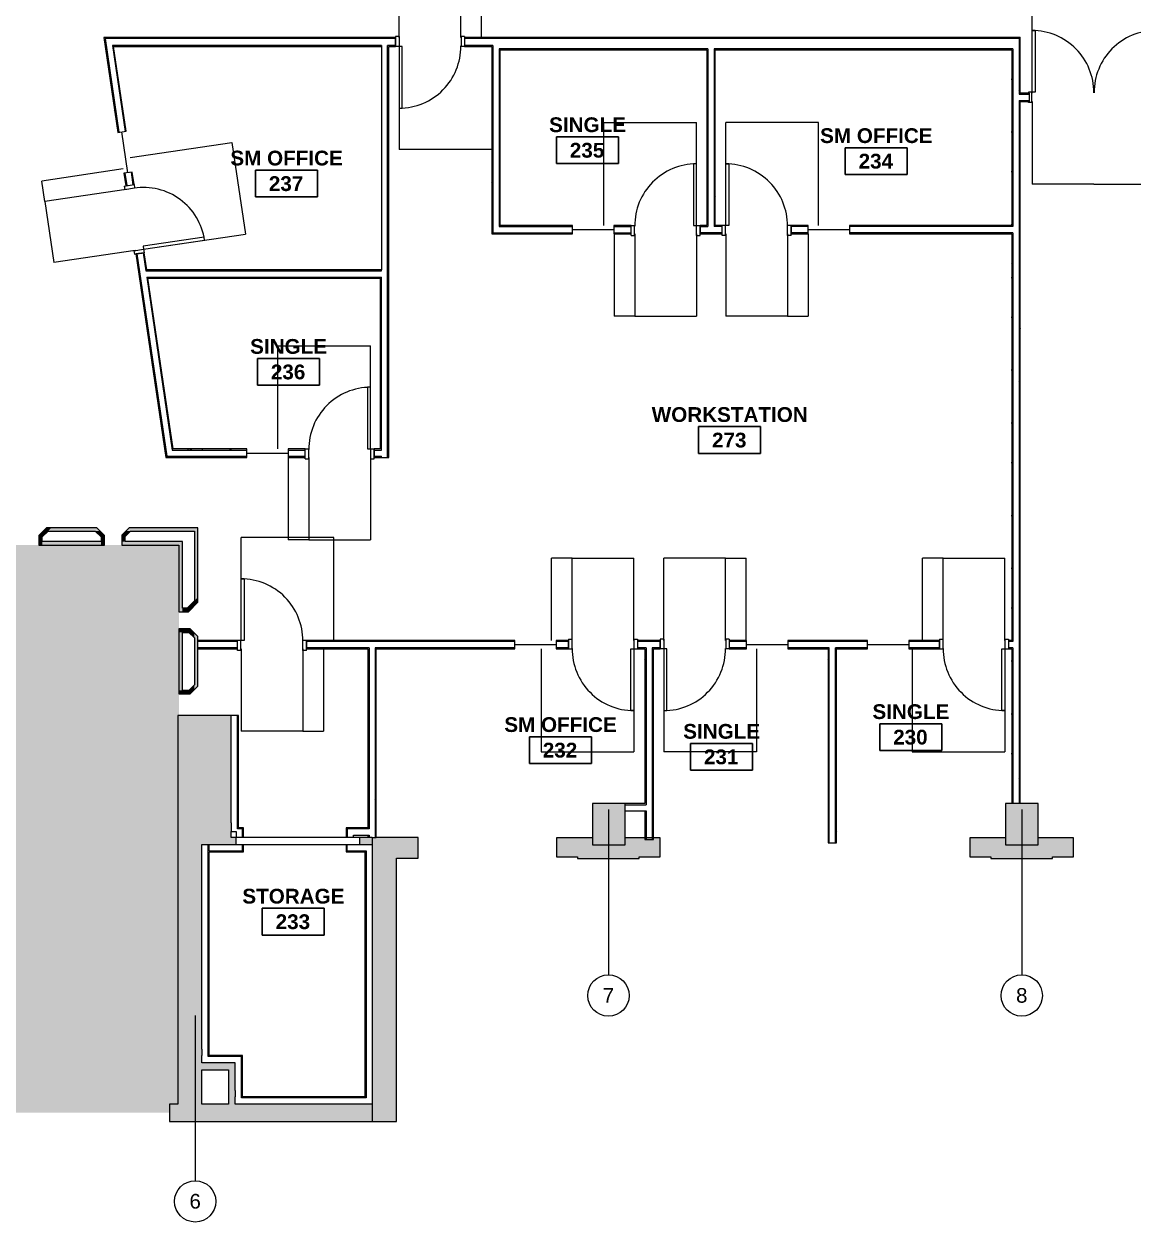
# Model space of a CAD drawing. Header units: inches. Extents: x 25331 to 28023, y 11893 to 13691.
# Drawn here: x 26722 to 27366, y 11893 to 12589 of the extents above; entities that cross this region are included whole.
import ezdxf

# ---------------------------------------------------------------- set-up
doc = ezdxf.new("R2010")
doc.units = ezdxf.units.IN
doc.header["$MEASUREMENT"] = 0
for name, color, linetype, lineweight in [('A-AREA-IDEN', 1, 'Continuous', 9), ('A-DETL-GENF', 247, 'Continuous', 9), ('A-DETL-MEDM', 8, 'Continuous', 13), ('A-DOOR', 8, 'Continuous', 13), ('A-DOOR-FRAM', 8, 'Continuous', 20), ('A-GENM', 8, 'Continuous', 13), ('A-GLAZ', 8, 'Continuous', 13), ('A-WALL', 8, 'Continuous', 13), ('A-WALL-PATT', 8, 'Continuous', 13), ('I-WALL', 8, 'Continuous', 13), ('S-COLS', 8, 'Continuous', 13), ('S-GRID', 8, 'Continuous', 9), ('S-GRID-IDEN', 8, 'Continuous', 9)]:
    doc.layers.add(name, color=color, linetype=linetype, lineweight=lineweight)
doc.styles.add('Swis721 Lt BT', font='swissl.ttf', dxfattribs={"height": 8.514638})
doc.styles.add('Swis721 Lt BT_B', font='', dxfattribs={"height": 8.583975})
doc.styles.get('Swis721 Lt BT_B').set_extended_font_data('Swis721 Lt BT', bold=True)
pattern_1 = [(0, (0, 0), (30.72, 7.68), [1.267, -21.773, 1.267, -21.773, -122.88]), (0, (0, 0), (30.72, 7.68), [-46.08, 1.267, -44.813, 1.267, -21.773, -53.76]), (0, (0, 0), (30.72, 7.68), [-115.2, 1.267, -14.093, 1.267, -37.133]), (120, (11.52, 3.84), (-22.0110751, 22.7643004), [1.267, -21.773, 1.267, -21.773, -122.88]), (120, (11.52, 3.84), (-22.0110751, 22.7643004), [-46.08, 1.267, -44.813, 1.267, -21.773, -53.76]), (120, (11.52, 3.84), (-22.0110751, 22.7643004), [-115.2, 1.267, -14.093, 1.267, -37.133]), (240, (15.36, 19.2), (-8.7089249, -30.4443004), [1.267, -21.773, 1.267, -21.773, -122.88]), (240, (15.36, 19.2), (-8.7089249, -30.4443004), [-46.08, 1.267, -44.813, 1.267, -21.773, -53.76]), (240, (15.36, 19.2), (-8.7089249, -30.4443004), [-115.2, 1.267, -14.093, 1.267, -37.133])]

# ---------------------------------------------------------------- blocks, each defined once
blk = doc.blocks.new('Single Flush - OTJ_SOLIDFLUSH_ALUM-4900275-FIRST FLOOR CONSTRUCTION')
at = {"layer": 'A-DOOR'}
for p, q in [((16.16, -2.44), (17.91, -2.44)), ((16.16, -38.25), (16.16, -2.44)), ((17.91, -2.44), (17.91, -38.25)), ((17.91, -38.25), (16.16, -38.25))]:
    blk.add_line(p, q, dxfattribs=at)
blk.add_arc((17.91, -2.44), 35.81, 179.5, 270, dxfattribs=at)
at = {"layer": 'A-DOOR-FRAM'}
for p, q in [((-20, 3.31), (-20, -2.44)), ((-20, 3.31), (-18, 3.31)), ((-18, 3.31), (-18, -2.44)), ((18, 3.31), (18, -2.44)), ((18, 3.31), (20, 3.31)), ((20, 3.31), (20, -2.44)), ((-20, -2.44), (-18, -2.44)), ((18, -2.44), (20, -2.44))]:
    blk.add_line(p, q, dxfattribs=at)
at = {"layer": 'A-GENM'}
for p, q in [((-17.91, 50.25), (-29.91, 50.25)), ((-29.91, 2.44), (-29.91, 50.25)), ((-17.91, 50.25), (17.91, 50.25)), ((-17.91, 2.44), (-17.91, 50.25)), ((17.91, 2.44), (17.91, 50.25)), ((17.87, 2.44), (17.91, 2.44)), ((-35.91, -2.44), (-35.91, -62.25)), ((17.87, -2.44), (17.91, -2.44)), ((17.91, -2.44), (17.91, -62.25)), ((-35.91, -62.25), (17.91, -62.25))]:
    blk.add_line(p, q, dxfattribs=at)
blk = doc.blocks.new('Double Flush - Int-F-WDMF-72_ x 84_-4907585-FIRST FLOOR CONSTRUCTION')
at = {"layer": 'A-DOOR'}
for p, q in [((-34.16, -2.94), (-35.91, -2.94)), ((-35.91, -2.94), (-35.91, -38.75)), ((-34.16, -38.75), (-34.16, -2.94)), ((34.16, -2.94), (35.91, -2.94)), ((34.16, -38.75), (34.16, -2.94)), ((35.91, -2.94), (35.91, -38.75)), ((-35.91, -38.75), (-34.16, -38.75)), ((35.91, -38.75), (34.16, -38.75))]:
    blk.add_line(p, q, dxfattribs=at)
for centre, start, end in [((-35.91, -2.94), 270, 0.5), ((35.91, -2.94), 179.5, 270)]:
    blk.add_arc(centre, 35.81, start, end, dxfattribs=at)
at = {"layer": 'A-DOOR-FRAM'}
for p, q in [((-38, 2.94), (-38, 2.44)), ((-38, 2.94), (-36, 2.94)), ((-38, 2.44), (-37.5, 2.44)), ((-37.5, 2.44), (-37.5, -2.44)), ((-36, 2.94), (-36, -2.94)), ((36, 2.94), (36, -2.94)), ((36, 2.94), (38, 2.94)), ((37.5, 2.44), (37.5, -2.44)), ((37.5, 2.44), (38, 2.44)), ((38, 2.94), (38, 2.44)), ((-38, -2.94), (-38, -2.44)), ((-38, -2.44), (-37.5, -2.44)), ((-38, -2.94), (-36, -2.94)), ((36, -2.94), (38, -2.94)), ((37.5, -2.44), (38, -2.44)), ((38, -2.94), (38, -2.44))]:
    blk.add_line(p, q, dxfattribs=at)
at = {"layer": 'A-GENM'}
for p, q in [((0.09, 50.44), (-35.91, 50.44)), ((-35.91, 2.44), (-35.91, 50.44)), ((0.09, 50.44), (35.91, 50.44)), ((35.91, 2.44), (35.91, 50.44)), ((35.87, 2.44), (35.91, 2.44)), ((-35.91, -2.44), (-35.91, -62.44)), ((35.87, -2.44), (35.91, -2.44)), ((35.91, -2.44), (35.91, -62.44)), ((-35.91, -62.44), (35.91, -62.44))]:
    blk.add_line(p, q, dxfattribs=at)
blk = doc.blocks.new('Single Flush - OTJ_SOLIDFLUSH_ALUM-4900816-FIRST FLOOR CONSTRUCTION')
at = {"layer": 'A-DOOR'}
for p, q in [((16.16, 38.25), (16.16, 2.44)), ((17.91, 38.25), (16.16, 38.25)), ((17.91, 2.44), (17.91, 38.25)), ((16.16, 2.44), (17.91, 2.44))]:
    blk.add_line(p, q, dxfattribs=at)
blk.add_arc((17.91, 2.44), 35.81, 90, 180.5, dxfattribs=at)
at = {"layer": 'A-DOOR-FRAM'}
for p, q in [((-20, -3.31), (-20, 2.44)), ((-20, 2.44), (-18, 2.44)), ((-18, -3.31), (-18, 2.44)), ((18, -3.31), (18, 2.44)), ((18, 2.44), (20, 2.44)), ((20, -3.31), (20, 2.44)), ((-20, -3.31), (-18, -3.31)), ((18, -3.31), (20, -3.31))]:
    blk.add_line(p, q, dxfattribs=at)
at = {"layer": 'A-GENM'}
for p, q in [((-35.91, 62.25), (17.91, 62.25)), ((-35.91, 2.44), (-35.91, 62.25)), ((17.91, 2.44), (17.91, 62.25)), ((17.87, 2.44), (17.91, 2.44)), ((-29.91, -2.44), (-29.91, -50.25)), ((-17.91, -2.44), (-17.91, -50.25)), ((17.87, -2.44), (17.91, -2.44)), ((17.91, -2.44), (17.91, -50.25)), ((-17.91, -50.25), (-29.91, -50.25)), ((-17.91, -50.25), (17.91, -50.25))]:
    blk.add_line(p, q, dxfattribs=at)
blk = doc.blocks.new('Frameless opening with glazing - 24_ x 96_-4900874-FIRST FLOOR CONSTRUCTION')
at = {"layer": 'A-GLAZ'}
blk.add_line((-13.5, 0.0625), (10.5, 0.0625), dxfattribs=at)
blk = doc.blocks.new('Concrete-Rectangular-Column - 19 X 24-5195709-FIRST FLOOR CONSTRUCTION')
at = {"layer": 'S-COLS'}
blk.add_hatch(color=256, dxfattribs=at).paths.add_polyline_path([(-9.5, -12), (9.5, -12), (9.5, 12), (-9.5, 12)], flags=0)
for p, q in [((9.5, 12), (-9.5, 12)), ((-9.5, 12), (-9.5, -12)), ((9.5, -12), (9.5, 12)), ((-9.5, -12), (9.5, -12))]:
    blk.add_line(p, q, dxfattribs=at)
blk = doc.blocks.new('Opening-Door - 72 x 96-5124941-FIRST FLOOR CONSTRUCTION')
at = {"layer": 'A-DETL-GENF'}
for p, q in [((35.68, 2), (-36.32, 2)), ((-36.32, -2), (35.68, -2))]:
    blk.add_line(p, q, dxfattribs=at)
at = {"layer": 'A-DETL-MEDM'}
for p, q in [((-36.32, 2), (-36.32, -2)), ((35.68, -2), (35.68, 2))]:
    blk.add_line(p, q, dxfattribs=at)
blk = doc.blocks.new('Single Flush - OTJ_SOLIDFLUSH_ALUM-5159735-FIRST FLOOR CONSTRUCTION')
at = {"layer": 'A-DOOR'}
for p, q in [((16.16, 38.44), (16.16, 2.62)), ((17.91, 38.44), (16.16, 38.44)), ((17.91, 2.62), (17.91, 38.44)), ((16.16, 2.62), (17.91, 2.62))]:
    blk.add_line(p, q, dxfattribs=at)
blk.add_arc((17.91, 2.62), 35.81, 90, 180.5, dxfattribs=at)
at = {"layer": 'A-DOOR-FRAM'}
for p, q in [((-20, -3.12), (-20, 2.62)), ((-20, 2.62), (-18, 2.62)), ((-18, -3.12), (-18, 2.62)), ((18, -3.12), (18, 2.62)), ((18, 2.62), (20, 2.62)), ((20, -3.12), (20, 2.62)), ((-20, -3.12), (-18, -3.12)), ((18, -3.12), (20, -3.12))]:
    blk.add_line(p, q, dxfattribs=at)
at = {"layer": 'A-GENM'}
for p, q in [((-35.91, 62.44), (17.91, 62.44)), ((17.91, 2.62), (17.91, 62.44)), ((17.87, 2.62), (17.91, 2.62)), ((-29.91, -2.63), (-29.91, -50.44)), ((-17.91, -2.63), (-17.91, -50.44)), ((17.87, -2.63), (17.91, -2.63)), ((17.91, -2.63), (17.91, -50.44)), ((-17.91, -50.44), (-29.91, -50.44)), ((-17.91, -50.44), (17.91, -50.44))]:
    blk.add_line(p, q, dxfattribs=at)
blk = doc.blocks.new('Grid - Grid Head - Circle-50561-FIRST FLOOR CONSTRUCTION')
at = {"layer": 'S-GRID-IDEN'}
blk.add_circle((0, 0), 0.125, dxfattribs=at)
blk = doc.blocks.new('Room Tag - Room Name and Number-3379422-FIRST FLOOR CONSTRUCTION')
at = {"layer": 'A-AREA-IDEN'}
for p, q in [((-0.1881, -0.1636), (-0.1881, -0.0018)), ((-0.1881, -0.0018), (0.1869, -0.0018)), ((0.1869, -0.0018), (-0.1881, -0.0018)), ((-0.1881, -0.0018), (-0.1881, -0.1636)), ((0.1869, -0.0018), (0.1869, -0.1636)), ((0.1869, -0.1636), (0.1869, -0.0018)), ((0.1869, -0.1636), (-0.1881, -0.1636)), ((-0.1881, -0.1636), (0.1869, -0.1636))]:
    blk.add_line(p, q, dxfattribs=at)

msp = doc.modelspace()

# ---------------------------------------------------------------- hatches: boundary and pattern name
at = {"layer": 'A-DETL-GENF'}
msp.add_hatch(color=256, dxfattribs=at).paths.add_polyline_path([(26806.81, 11956.42), (26806.81, 11961.42), (26811.6, 11961.42), (26811.6, 12187.23), (26812.31, 12187.23), (26812.31, 12286.18), (26591.31, 12286.18), (26591.3, 12023.92), (26587.05, 12023.92), (26587.05, 12022.32), (26581.05, 12022.32), (26581.05, 12023.92), (26573.3, 12023.92), (26573.3, 12166.42), (26480.31, 12166.42), (26480.31, 11961.42), (26581.05, 11961.42), (26581.05, 11982.32), (26587.05, 11982.32), (26587.05, 11961.42), (26597.56, 11961.42), (26597.56, 11956.42), (26747.89, 11956.42)], flags=0)
at = {"layer": 'A-WALL-PATT'}
h = msp.add_hatch(dxfattribs=at)
h.set_pattern_fill('FP2_2', color=256, style=0, pattern_type=2)
h.set_pattern_definition(pattern_1)
h.paths.add_polyline_path([(26978.12, 12580.36), (26994.03, 12580.36), (26994.03, 12580.98), (26978.12, 12580.98)], flags=0)
h.paths.add_polyline_path([(26769.37, 12580.36), (26938.12, 12580.36), (26938.12, 12580.98), (26768.64, 12580.98), (26768.74, 12580.36)], flags=0)
h = msp.add_hatch(dxfattribs=at)
h.set_pattern_fill('FP2_2', color=256, style=0, pattern_type=2)
h.set_pattern_definition(pattern_1)
h.paths.add_polyline_path([(26804.78, 12337.71), (26805.32, 12337.71), (26787.89, 12455.33), (26787.27, 12455.24), (26804.69, 12337.71)], flags=0)
h.paths.add_polyline_path([(26781.41, 12494.81), (26782.03, 12494.9), (26780.95, 12502.16), (26780.34, 12502.07), (26781.4, 12494.9)], flags=0)
h.paths.add_polyline_path([(26776.82, 12525.81), (26777.44, 12525.9), (26769.37, 12580.36), (26768.74, 12580.35), (26773.97, 12545.04)], flags=0)
h = msp.add_hatch(dxfattribs=at)
h.set_pattern_fill('FP2_2', color=256, style=0, pattern_type=2)
h.set_pattern_definition(pattern_1)
h.paths.add_polyline_path([(26808.35, 12341.96), (26808.99, 12341.96), (26794.21, 12441.71), (26793.57, 12441.71), (26807.6, 12347.02)], flags=0)
h.paths.add_polyline_path([(26793.04, 12445.34), (26793.67, 12445.34), (26792.1, 12455.95), (26791.48, 12455.86), (26792.93, 12446.03)], flags=0)
h.paths.add_polyline_path([(26785.62, 12495.43), (26786.23, 12495.52), (26785.16, 12502.78), (26784.54, 12502.69), (26785.16, 12498.52)], flags=0)
h.paths.add_polyline_path([(26781.02, 12526.43), (26781.64, 12526.52), (26774.35, 12575.73), (26773.72, 12575.73), (26778.27, 12545.04)], flags=0)
h = msp.add_hatch(dxfattribs=at)
h.set_pattern_fill('FP2_2', color=256, style=0, pattern_type=2)
h.set_pattern_definition(pattern_1)
h.paths.add_polyline_path([(26934.12, 12445.96), (26934.12, 12575.73), (26933.5, 12575.73), (26933.5, 12445.96)], flags=0)
h = msp.add_hatch(dxfattribs=at)
h.set_pattern_fill('FP2_2', color=256, style=0, pattern_type=2)
h.set_pattern_definition(pattern_1)
h.paths.add_polyline_path([(27296.61, 12580.36), (27300.24, 12580.36), (27300.22, 12580.98), (26994.03, 12580.98), (26994.03, 12580.36), (27295.99, 12580.36)], flags=0)
h = msp.add_hatch(dxfattribs=at)
h.set_pattern_fill('FP2_2', color=256, style=0, pattern_type=2)
h.set_pattern_definition(pattern_1)
h.paths.add_polyline_path([(26994.03, 12466.86), (26994.66, 12466.86), (26994.66, 12576.36), (26994.03, 12576.36), (26994.03, 12471.11)], flags=0)
h = msp.add_hatch(dxfattribs=at)
h.set_pattern_fill('FP2_2', color=256, style=0, pattern_type=2)
h.set_pattern_definition(pattern_1)
h.paths.add_polyline_path([(27123.78, 12573.73), (27295.99, 12573.73), (27295.99, 12574.36), (27123.16, 12574.36), (27123.16, 12573.73)], flags=0)
h.paths.add_polyline_path([(27118.91, 12573.73), (27119.53, 12573.73), (27119.51, 12574.36), (26998.28, 12574.36), (26998.28, 12573.73), (27010.17, 12573.73)], flags=0)
h = msp.add_hatch(dxfattribs=at)
h.set_pattern_fill('FP2_2', color=256, style=0, pattern_type=2)
h.set_pattern_definition(pattern_1)
h.paths.add_polyline_path([(27295.99, 12136.26), (27296.61, 12136.26), (27296.61, 12226.47), (27295.99, 12226.47), (27295.99, 12225.84)], flags=0)
h.paths.add_polyline_path([(27295.99, 12230.09), (27296.61, 12230.09), (27296.61, 12467.48), (27295.99, 12467.48), (27295.99, 12230.72)], flags=0)
h.paths.add_polyline_path([(27296.61, 12471.11), (27296.61, 12574.36), (27295.99, 12574.36), (27295.99, 12471.11)], flags=0)
h = msp.add_hatch(dxfattribs=at)
h.set_pattern_fill('FP2_2', color=256, style=0, pattern_type=2)
h.set_pattern_definition(pattern_1)
h.paths.add_polyline_path([(27300.24, 12136.26), (27300.86, 12136.26), (27300.86, 12544.42), (27300.24, 12544.42), (27300.24, 12226.47)], flags=0)
h.paths.add_polyline_path([(27300.86, 12548.04), (27300.86, 12580.98), (27300.24, 12580.98), (27300.24, 12548.04)], flags=0)
h = msp.add_hatch(dxfattribs=at)
h.set_pattern_fill('FP2_2', color=256, style=0, pattern_type=2)
h.set_pattern_definition(pattern_1)
h.paths.add_polyline_path([(26998.28, 12471.11), (26998.91, 12471.11), (26998.91, 12573.73), (26998.28, 12573.73), (26998.28, 12545.04)], flags=0)
h = msp.add_hatch(dxfattribs=at)
h.set_pattern_fill('FP2_2', color=256, style=0, pattern_type=2)
h.set_pattern_definition(pattern_1)
h.paths.add_polyline_path([(27118.91, 12466.86), (27119.53, 12466.86), (27119.53, 12467.48), (27118.91, 12467.48)], flags=0)
h.paths.add_polyline_path([(27118.91, 12471.11), (27119.53, 12471.11), (27119.53, 12573.73), (27118.91, 12573.73), (27118.91, 12471.73)], flags=0)
h = msp.add_hatch(dxfattribs=at)
h.set_pattern_fill('FP2_2', color=256, style=0, pattern_type=2)
h.set_pattern_definition(pattern_1)
h.paths.add_polyline_path([(27123.78, 12471.11), (27123.78, 12573.73), (27123.16, 12573.73), (27123.16, 12471.11)], flags=0)
h = msp.add_hatch(dxfattribs=at)
h.set_pattern_fill('FP2_2', color=256, style=0, pattern_type=2)
h.set_pattern_definition(pattern_1)
h.paths.add_polyline_path([(27177.78, 12471.11), (27177.78, 12471.73), (27167.78, 12471.73), (27167.78, 12471.11)], flags=0)
h.paths.add_polyline_path([(27295.99, 12471.11), (27295.99, 12471.73), (27201.78, 12471.73), (27201.78, 12471.11), (27295.98, 12471.11)], flags=0)
h.paths.add_polyline_path([(27123.78, 12471.11), (27127.78, 12471.11), (27127.78, 12471.73), (27123.78, 12471.73)], flags=0)
h = msp.add_hatch(dxfattribs=at)
h.set_pattern_fill('FP2_2', color=256, style=0, pattern_type=2)
h.set_pattern_definition(pattern_1)
h.paths.add_polyline_path([(27167.78, 12466.86), (27177.78, 12466.86), (27177.78, 12467.48), (27167.78, 12467.48)], flags=0)
h.paths.add_polyline_path([(27123.78, 12466.86), (27127.78, 12466.86), (27127.78, 12467.48), (27119.53, 12467.48), (27119.53, 12466.86), (27123.16, 12466.86)], flags=0)
h.paths.add_polyline_path([(27272.45, 12466.86), (27295.99, 12466.86), (27295.98, 12467.48), (27201.78, 12467.48), (27201.78, 12466.86)], flags=0)
h = msp.add_hatch(dxfattribs=at)
h.set_pattern_fill('FP2_2', color=256, style=0, pattern_type=2)
h.set_pattern_definition(pattern_1)
h.paths.add_polyline_path([(26808.35, 12445.34), (26929.87, 12445.34), (26929.87, 12445.96), (26793.58, 12445.96), (26793.67, 12445.34), (26804.69, 12445.34)], flags=0)
h.paths.add_polyline_path([(26933.5, 12445.34), (26934.12, 12445.34), (26934.12, 12445.96), (26933.5, 12445.96)], flags=0)
h = msp.add_hatch(dxfattribs=at)
h.set_pattern_fill('FP2_2', color=256, style=0, pattern_type=2)
h.set_pattern_definition(pattern_1)
h.paths.add_polyline_path([(26934.12, 12337.09), (26934.12, 12445.34), (26933.5, 12445.34), (26933.5, 12337.09)], flags=0)
h = msp.add_hatch(dxfattribs=at)
h.set_pattern_fill('FP2_2', color=256, style=0, pattern_type=2)
h.set_pattern_definition(pattern_1)
h.paths.add_polyline_path([(26929.25, 12441.09), (26929.87, 12441.09), (26929.87, 12441.71), (26794.21, 12441.71), (26794.3, 12441.09), (26879.03, 12441.09)], flags=0)
h = msp.add_hatch(dxfattribs=at)
h.set_pattern_fill('FP2_2', color=256, style=0, pattern_type=2)
h.set_pattern_definition(pattern_1)
h.paths.add_polyline_path([(26885.67, 12341.34), (26885.67, 12341.96), (26875.67, 12341.96), (26875.67, 12341.34), (26879.03, 12341.34)], flags=0)
h.paths.add_polyline_path([(26808.45, 12341.34), (26851.67, 12341.34), (26851.67, 12341.96), (26808.35, 12341.96)], flags=0)
h.paths.add_polyline_path([(26929.25, 12341.34), (26929.25, 12341.96), (26925.67, 12341.96), (26925.67, 12341.34)], flags=0)
for points in [[(26732.91, 12290.84), (26738.3, 12296.23), (26735.47, 12296.23), (26732.91, 12293.67)], [(26763.72, 12294.23), (26766.55, 12294.23), (26764.55, 12296.23), (26738.3, 12296.23), (26736.3, 12294.23), (26747.89, 12294.23)], [(26781.41, 12294.23), (26821.31, 12294.23), (26821.31, 12296.23), (26783.41, 12296.23)], [(26821.31, 12253.79), (26823.31, 12255.79), (26823.31, 12296.23), (26821.31, 12296.23), (26821.31, 12255.79)], [(26730.91, 12286.18), (26732.91, 12286.18), (26732.91, 12293.67), (26730.91, 12291.67), (26730.91, 12290.84)], [(26767.11, 12290.84), (26767.11, 12293.67), (26766.55, 12294.23), (26763.72, 12294.23), (26764.55, 12293.4)], [(26767.11, 12286.18), (26769.11, 12286.18), (26769.11, 12291.67), (26767.11, 12293.67), (26767.11, 12288.18)], [(26779.11, 12289.1), (26784.24, 12294.23), (26781.41, 12294.23), (26779.11, 12291.93), (26779.11, 12291.1)], [(26779.11, 12288.18), (26781.11, 12288.18), (26781.11, 12291.1), (26779.11, 12289.1)], [(26747.89, 12286.18), (26767.11, 12286.18), (26767.11, 12288.18), (26732.91, 12288.18), (26732.91, 12286.18)], [(26808.35, 12286.18), (26814.31, 12286.18), (26814.31, 12288.18), (26779.11, 12288.18), (26779.11, 12286.18), (26805.32, 12286.18)], [(26812.31, 12247.47), (26814.31, 12247.47), (26814.31, 12286.18), (26812.31, 12286.18), (26812.31, 12248.01)], [(26816.99, 12249.47), (26819.82, 12249.47), (26823.31, 12252.96), (26823.31, 12255.79), (26821.31, 12253.79)], [(26817.82, 12247.47), (26819.82, 12249.47), (26814.31, 12249.47), (26814.31, 12247.47), (26816.06, 12247.47)], [(26816.06, 12235.44), (26818.06, 12235.44), (26816.06, 12237.44), (26812.31, 12237.44), (26812.31, 12235.44), (26814.31, 12235.44)], [(26812.31, 12201.77), (26814.31, 12201.77), (26814.31, 12235.44), (26812.31, 12235.44), (26812.31, 12226.47)], [(26821.31, 12232.19), (26821.31, 12235.02), (26818.89, 12237.44), (26816.06, 12237.44), (26818.06, 12235.44)], [(26821.31, 12202.19), (26823.31, 12204.19), (26823.31, 12233.02), (26821.31, 12235.02), (26821.31, 12204.19)], [(26812.31, 12199.77), (26816.06, 12199.77), (26818.06, 12201.77), (26812.31, 12201.77)], [(26818.06, 12199.77), (26818.89, 12199.77), (26821.31, 12202.19), (26821.31, 12205.02), (26816.06, 12199.77)], [(26829.35, 12116.23), (26842.6, 12116.23), (26842.6, 12187.23), (26811.6, 12187.23), (26811.6, 12116.23), (26829.23, 12116.23)], [(26825.6, 11961.42), (26825.6, 12116.23), (26811.6, 12116.23), (26811.6, 11961.42), (26813.46, 11961.42)], [(26924.6, 11951.42), (26938.6, 11951.42), (26938.6, 12116.23), (26924.6, 12116.23), (26924.6, 12049.99)], [(26938.6, 12104.23), (26951.31, 12104.23), (26951.31, 12116.23), (26938.6, 12116.23)], [(27043.81, 12105.17), (27043.81, 12116.17), (27031.65, 12116.17), (27031.65, 12105.17)], [(27043.81, 12104.17), (27079.65, 12104.17), (27079.65, 12116.17), (27071.47, 12116.17), (27071.47, 12111.98), (27052.47, 12111.98), (27052.47, 12116.17), (27043.81, 12116.17), (27043.81, 12105.17)], [(27091.81, 12105.17), (27091.81, 12116.17), (27087.18, 12116.17), (27087.18, 12115.1), (27086.99, 12116.17), (27079.65, 12116.17), (27079.65, 12105.17), (27087.18, 12105.17)], [(27272.45, 12105.17), (27283.81, 12105.17), (27283.81, 12116.17), (27271.65, 12116.17), (27271.65, 12105.17)], [(27311.23, 12104.17), (27319.65, 12104.17), (27319.65, 12116.17), (27311.23, 12116.17), (27311.23, 12111.98), (27292.23, 12111.98), (27292.23, 12116.17), (27283.81, 12116.17), (27283.81, 12104.17), (27300.24, 12104.17)], [(27319.65, 12105.17), (27331.81, 12105.17), (27331.81, 12116.17), (27319.65, 12116.17)], [(26825.6, 11981.42), (26845.03, 11981.42), (26845.03, 11985.42), (26825.6, 11985.42)], [(26845.03, 11961.42), (26845.03, 11981.42), (26841.03, 11981.42), (26841.03, 11961.42)], [(26879.03, 11951.42), (26924.6, 11951.42), (26924.6, 11961.42), (26806.81, 11961.42), (26806.81, 11951.42), (26846.25, 11951.42)]]:
    msp.add_hatch(color=256, dxfattribs=at).paths.add_polyline_path(points, flags=0)
h = msp.add_hatch(dxfattribs=at)
h.set_pattern_fill('FP2_2', color=256, style=0, pattern_type=2)
h.set_pattern_definition(pattern_1)
h.paths.add_polyline_path([(26922.06, 12230.09), (26922.06, 12230.72), (26886.32, 12230.72), (26886.32, 12230.09)], flags=0)
h.paths.add_polyline_path([(26846.23, 12230.09), (26846.32, 12230.09), (26846.32, 12230.72), (26823.31, 12230.72), (26823.31, 12230.09), (26842.6, 12230.09)], flags=0)
h = msp.add_hatch(dxfattribs=at)
h.set_pattern_fill('FP2_2', color=256, style=0, pattern_type=2)
h.set_pattern_definition(pattern_1)
h.paths.add_polyline_path([(26846.32, 12225.84), (26846.32, 12226.47), (26823.31, 12226.47), (26823.31, 12225.84), (26846.23, 12225.84)], flags=0)
h.paths.add_polyline_path([(26922.06, 12225.84), (26922.06, 12226.47), (26886.32, 12226.47), (26886.32, 12225.84)], flags=0)
h = msp.add_hatch(dxfattribs=at)
h.set_pattern_fill('FP2_2', color=256, style=0, pattern_type=2)
h.set_pattern_definition(pattern_1)
h.paths.add_polyline_path([(27295.99, 12230.09), (27295.99, 12230.72), (27293.99, 12230.72), (27293.99, 12230.09)], flags=0)
h.paths.add_polyline_path([(26922.68, 12230.09), (27007.28, 12230.09), (27007.28, 12230.72), (26922.06, 12230.72), (26922.06, 12230.09)], flags=0)
h.paths.add_polyline_path([(27082.93, 12230.09), (27091.81, 12230.09), (27091.81, 12230.72), (27078.54, 12230.72), (27078.54, 12230.09), (27079.65, 12230.09)], flags=0)
h.paths.add_polyline_path([(27193.55, 12230.09), (27212.18, 12230.09), (27212.18, 12230.72), (27165.81, 12230.72), (27165.81, 12230.09), (27189.93, 12230.09)], flags=0)
h.paths.add_polyline_path([(27253.99, 12230.09), (27253.99, 12230.72), (27236.18, 12230.72), (27236.18, 12230.09)], flags=0)
h.paths.add_polyline_path([(27131.81, 12230.09), (27141.81, 12230.09), (27141.81, 12230.72), (27131.81, 12230.72)], flags=0)
h.paths.add_polyline_path([(27031.65, 12230.09), (27038.54, 12230.09), (27038.54, 12230.72), (27031.28, 12230.72), (27031.28, 12230.09)], flags=0)
h = msp.add_hatch(dxfattribs=at)
h.set_pattern_fill('FP2_2', color=256, style=0, pattern_type=2)
h.set_pattern_definition(pattern_1)
h.paths.add_polyline_path([(26922.06, 12116.23), (26922.68, 12116.23), (26922.68, 12117.73), (26922.06, 12117.73)], flags=0)
h.paths.add_polyline_path([(26922.06, 12121.36), (26922.68, 12121.36), (26922.68, 12226.47), (26922.06, 12226.47), (26922.06, 12121.98)], flags=0)
h = msp.add_hatch(dxfattribs=at)
h.set_pattern_fill('FP2_2', color=256, style=0, pattern_type=2)
h.set_pattern_definition(pattern_1)
h.paths.add_polyline_path([(27295.88, 12225.84), (27295.99, 12225.84), (27295.99, 12226.47), (27293.99, 12226.47), (27293.99, 12225.84)], flags=0)
h.paths.add_polyline_path([(26926.31, 12225.84), (27007.28, 12225.84), (27007.28, 12226.47), (26926.31, 12226.47)], flags=0)
h.paths.add_polyline_path([(27031.28, 12225.84), (27038.54, 12225.84), (27038.54, 12226.47), (27031.28, 12226.47)], flags=0)
h.paths.add_polyline_path([(27194.18, 12225.84), (27212.18, 12225.84), (27212.18, 12226.47), (27193.55, 12226.47), (27193.55, 12225.84)], flags=0)
h.paths.add_polyline_path([(27083.56, 12225.84), (27083.56, 12226.47), (27078.54, 12226.47), (27078.54, 12225.84), (27082.93, 12225.84)], flags=0)
h.paths.add_polyline_path([(27253.99, 12225.84), (27253.99, 12226.47), (27236.18, 12226.47), (27236.18, 12225.84)], flags=0)
h.paths.add_polyline_path([(27189.3, 12225.84), (27189.93, 12225.84), (27189.93, 12226.47), (27165.81, 12226.47), (27165.81, 12225.84), (27186.09, 12225.84)], flags=0)
h.paths.add_polyline_path([(27131.81, 12225.84), (27141.81, 12225.84), (27141.81, 12226.47), (27131.81, 12226.47)], flags=0)
h.paths.add_polyline_path([(27091.81, 12225.84), (27091.81, 12226.47), (27087.18, 12226.47), (27087.18, 12225.84), (27087.81, 12225.84)], flags=0)
h = msp.add_hatch(dxfattribs=at)
h.set_pattern_fill('FP2_2', color=256, style=0, pattern_type=2)
h.set_pattern_definition(pattern_1)
h.paths.add_polyline_path([(26926.93, 12116.23), (26926.93, 12225.84), (26926.31, 12225.84), (26926.31, 12116.23)], flags=0)
h = msp.add_hatch(dxfattribs=at)
h.set_pattern_fill('FP2_2', color=256, style=0, pattern_type=2)
h.set_pattern_definition(pattern_1)
h.paths.add_polyline_path([(27083.56, 12116.17), (27083.56, 12131.73), (27082.93, 12131.73), (27082.97, 12116.17)], flags=0)
h.paths.add_polyline_path([(27082.93, 12135.36), (27083.56, 12135.36), (27083.56, 12225.84), (27082.93, 12225.84), (27082.93, 12135.98)], flags=0)
h = msp.add_hatch(dxfattribs=at)
h.set_pattern_fill('FP2_2', color=256, style=0, pattern_type=2)
h.set_pattern_definition(pattern_1)
h.paths.add_polyline_path([(27087.18, 12116.17), (27087.81, 12116.17), (27087.81, 12225.84), (27087.18, 12225.84), (27087.18, 12135.36)], flags=0)
h = msp.add_hatch(dxfattribs=at)
h.set_pattern_fill('FP2_2', color=256, style=0, pattern_type=2)
h.set_pattern_definition(pattern_1)
h.paths.add_polyline_path([(27189.93, 12113.28), (27189.93, 12225.84), (27189.3, 12225.84), (27189.3, 12113.28)], flags=0)
h = msp.add_hatch(dxfattribs=at)
h.set_pattern_fill('FP2_2', color=256, style=0, pattern_type=2)
h.set_pattern_definition(pattern_1)
h.paths.add_polyline_path([(27193.55, 12113.28), (27194.18, 12113.28), (27194.18, 12225.84), (27193.55, 12225.84)], flags=0)
h = msp.add_hatch(color=256, dxfattribs=at)
h.paths.add_polyline_path([(26924.6, 12112.23), (26924.6, 12116.23), (26917.31, 12116.23), (26917.31, 12112.23), (26922.68, 12112.23)], flags=0)
h.paths.add_polyline_path([(26845.31, 12112.23), (26845.31, 12116.23), (26825.6, 12116.23), (26825.6, 12112.23), (26842.6, 12112.23)], flags=0)
h = msp.add_hatch(dxfattribs=at)
h.set_pattern_fill('FP2_2', color=256, style=0, pattern_type=2)
h.set_pattern_definition(pattern_1)
h.paths.add_polyline_path([(26849.75, 12107.98), (26849.75, 12112.23), (26849.12, 12112.23), (26849.12, 12107.98)], flags=0)
h.paths.add_polyline_path([(26849.12, 12116.23), (26849.75, 12116.23), (26849.75, 12121.36), (26849.12, 12121.36), (26849.12, 12119.73)], flags=0)
h = msp.add_hatch(dxfattribs=at)
h.set_pattern_fill('FP2_2', color=256, style=0, pattern_type=2)
h.set_pattern_definition(pattern_1)
h.paths.add_polyline_path([(26829.23, 11989.67), (26829.85, 11989.67), (26829.85, 12112.23), (26829.23, 12112.23), (26829.23, 11993.28)], flags=0)
h = msp.add_hatch(dxfattribs=at)
h.set_pattern_fill('FP2_2', color=256, style=0, pattern_type=2)
h.set_pattern_definition(pattern_1)
h.paths.add_polyline_path([(26920.98, 11965.67), (26920.98, 12108.61), (26920.35, 12108.61), (26920.35, 11965.67)], flags=0)
h = msp.add_hatch(dxfattribs=at)
h.set_pattern_fill('FP2_2', color=256, style=0, pattern_type=2)
h.set_pattern_definition(pattern_1)
h.paths.add_polyline_path([(26848.66, 11965.67), (26849.28, 11965.67), (26849.28, 11989.67), (26848.66, 11989.67), (26848.66, 11981.42)], flags=0)
h = msp.add_hatch(dxfattribs=at)
h.set_pattern_fill('FP2_2', color=256, style=0, pattern_type=2)
h.set_pattern_definition(pattern_1)
h.paths.add_polyline_path([(26848.8, 11965.04), (26920.98, 11965.04), (26920.98, 11965.67), (26848.66, 11965.67), (26848.66, 11965.04)], flags=0)

# ---------------------------------------------------------------- linework, layer by layer
at = {"layer": 'A-WALL'}
for p, q in [((26938.12, 12580.36), (26769.37, 12580.36)), ((26769.37, 12580.36), (26777.44, 12525.9)), ((26929.87, 12576.36), (26773.63, 12576.36)), ((26773.63, 12576.36), (26781.02, 12526.43)), ((26929.87, 12576.36), (26929.87, 12575.73)), ((26938.12, 12576.36), (26933.5, 12576.36)), ((26933.5, 12337.09), (26933.5, 12576.36)), ((27300.24, 12580.36), (26978.12, 12580.36)), ((26994.66, 12576.36), (26978.12, 12576.36)), ((26994.66, 12576.36), (26994.66, 12467.48)), ((26998.28, 12574.36), (26998.28, 12471.11)), ((27119.53, 12574.36), (26998.28, 12574.36)), ((27119.53, 12574.36), (27119.53, 12471.11)), ((27123.16, 12574.36), (27123.16, 12471.11)), ((27296.61, 12574.36), (27123.16, 12574.36)), ((27296.61, 12574.36), (27296.61, 12471.11)), ((27300.24, 12580.36), (27300.24, 12548.04)), ((27300.24, 12548.04), (27306.16, 12548.04)), ((27300.24, 12544.42), (27300.24, 12136.26)), ((27300.24, 12544.42), (27306.16, 12544.42)), ((26780.95, 12502.16), (26782.03, 12494.9)), ((26784.54, 12502.69), (26785.62, 12495.43)), ((26998.28, 12471.11), (27040.91, 12471.11)), ((27064.91, 12471.11), (27074.91, 12471.11)), ((27114.91, 12471.11), (27119.53, 12471.11)), ((27127.78, 12471.11), (27123.16, 12471.11)), ((27177.78, 12471.11), (27167.78, 12471.11)), ((27296.61, 12471.11), (27201.78, 12471.11)), ((26994.66, 12467.48), (27040.91, 12467.48)), ((27064.91, 12467.48), (27074.91, 12467.48)), ((27127.78, 12467.48), (27114.91, 12467.48)), ((27177.78, 12467.48), (27167.78, 12467.48)), ((27296.61, 12467.48), (27201.78, 12467.48)), ((27296.61, 12467.48), (27296.61, 12230.09)), ((26791.48, 12455.86), (26793.04, 12445.34)), ((26787.89, 12455.33), (26805.32, 12337.71)), ((26793.04, 12445.34), (26929.87, 12445.34)), ((26929.87, 12445.34), (26929.87, 12445.96)), ((26793.57, 12441.71), (26808.45, 12341.34)), ((26793.57, 12441.71), (26929.87, 12441.71)), ((26929.87, 12341.34), (26929.87, 12441.71)), ((26805.32, 12337.71), (26851.67, 12337.71)), ((26808.45, 12341.34), (26851.67, 12341.34)), ((26875.67, 12341.34), (26885.67, 12341.34)), ((26875.67, 12337.71), (26885.67, 12337.71)), ((26925.67, 12341.34), (26929.87, 12341.34)), ((26925.67, 12337.71), (26929.87, 12337.71)), ((26929.87, 12337.09), (26929.87, 12337.71)), ((26846.32, 12230.09), (26823.31, 12230.09)), ((26846.32, 12226.47), (26823.31, 12226.47)), ((27007.28, 12230.09), (26886.32, 12230.09)), ((26922.68, 12226.47), (26886.32, 12226.47)), ((26922.68, 12226.47), (26922.68, 12121.36)), ((26926.31, 12226.47), (26926.31, 12116.23)), ((27007.28, 12226.47), (26926.31, 12226.47)), ((27038.54, 12230.09), (27031.28, 12230.09)), ((27038.54, 12226.47), (27031.28, 12226.47)), ((27091.81, 12230.09), (27078.54, 12230.09)), ((27083.56, 12226.47), (27078.54, 12226.47)), ((27083.56, 12226.47), (27083.56, 12135.36)), ((27087.18, 12226.47), (27087.18, 12115.1)), ((27091.81, 12226.47), (27087.18, 12226.47)), ((27141.81, 12230.09), (27131.81, 12230.09)), ((27141.81, 12226.47), (27131.81, 12226.47)), ((27212.18, 12230.09), (27165.81, 12230.09)), ((27189.93, 12226.47), (27165.81, 12226.47)), ((27189.93, 12113.28), (27189.93, 12226.47)), ((27193.55, 12113.28), (27193.55, 12226.47)), ((27212.18, 12226.47), (27193.55, 12226.47)), ((27253.99, 12230.09), (27236.18, 12230.09)), ((27253.99, 12226.47), (27236.18, 12226.47)), ((27296.61, 12230.09), (27293.99, 12230.09)), ((27296.61, 12226.47), (27293.99, 12226.47)), ((27296.61, 12226.47), (27296.61, 12136.26)), ((26811.6, 12187.23), (26811.6, 11961.42)), ((26842.6, 12187.23), (26811.6, 12187.23)), ((26842.6, 12124.87), (26842.6, 12187.23)), ((26846.23, 12121.36), (26846.23, 12187.23)), ((27071.47, 12135.36), (27083.56, 12135.36)), ((27082.93, 12131.73), (27083.56, 12131.73)), ((27083.56, 12131.73), (27083.56, 12115.1)), ((26842.6, 12124.87), (26842.6, 12119.73)), ((26842.6, 12116.23), (26842.6, 12119.73)), ((26845.31, 12116.23), (26842.6, 12116.23)), ((26849.12, 12121.36), (26846.23, 12121.36)), ((26849.12, 12116.23), (26849.12, 12121.36)), ((26909.98, 12121.36), (26909.98, 12116.23)), ((26922.68, 12121.36), (26909.98, 12121.36)), ((26924.6, 12116.23), (26917.31, 12116.23)), ((26922.06, 12117.73), (26922.68, 12117.73)), ((26922.68, 12117.73), (26922.68, 12116.23)), ((26924.6, 12116.23), (26926.93, 12116.23)), ((26924.6, 12116.23), (26924.6, 11951.42)), ((26951.31, 12116.23), (26926.93, 12116.23)), ((26951.31, 12104.23), (26951.31, 12116.23)), ((27052.47, 12116.17), (27031.65, 12116.17)), ((27031.65, 12116.17), (27031.65, 12105.17)), ((27091.81, 12116.17), (27071.47, 12116.17)), ((27091.81, 12105.17), (27091.81, 12116.17)), ((27292.23, 12116.17), (27271.65, 12116.17)), ((27271.65, 12116.17), (27271.65, 12105.17)), ((27331.81, 12116.17), (27311.23, 12116.17)), ((27331.81, 12105.17), (27331.81, 12116.17)), ((26825.6, 11993.28), (26825.6, 12112.23)), ((26825.6, 12112.23), (26845.31, 12112.23)), ((26829.23, 11989.05), (26829.23, 12112.23)), ((26829.85, 12108.61), (26829.85, 12112.23)), ((26829.85, 12108.61), (26849.12, 12108.61)), ((26849.12, 12108.61), (26849.12, 12112.23)), ((26909.98, 12108.61), (26909.98, 12112.23)), ((26909.98, 12108.61), (26920.98, 12108.61)), ((26917.31, 12112.23), (26924.6, 12112.23)), ((26920.98, 12108.61), (26920.98, 11965.04)), ((26938.6, 11951.42), (26938.6, 12104.23)), ((26938.6, 12104.23), (26951.31, 12104.23)), ((27031.65, 12105.17), (27043.81, 12105.17)), ((27043.81, 12105.17), (27043.81, 12104.17)), ((27043.81, 12104.17), (27079.65, 12104.17)), ((27079.65, 12104.17), (27079.65, 12105.17)), ((27079.65, 12105.17), (27091.81, 12105.17)), ((27271.65, 12105.17), (27283.81, 12105.17)), ((27283.81, 12105.17), (27283.81, 12104.17)), ((27283.81, 12104.17), (27319.65, 12104.17)), ((27319.65, 12104.17), (27319.65, 12105.17)), ((27319.65, 12105.17), (27331.81, 12105.17)), ((26825.6, 11993.28), (26825.6, 11989.67)), ((26825.6, 11985.42), (26825.6, 11989.67)), ((26845.03, 11985.42), (26825.6, 11985.42)), ((26848.66, 11989.05), (26829.23, 11989.05)), ((26845.03, 11969.27), (26845.03, 11985.42)), ((26848.66, 11965.04), (26848.66, 11989.05)), ((26825.6, 11961.42), (26825.6, 11981.42)), ((26825.6, 11981.42), (26841.03, 11981.42)), ((26841.03, 11981.42), (26841.03, 11961.42)), ((26845.03, 11969.27), (26845.03, 11965.67)), ((26845.03, 11961.42), (26845.03, 11965.67)), ((26920.98, 11965.04), (26848.66, 11965.04)), ((26811.6, 11961.42), (26806.81, 11961.42)), ((26806.81, 11961.42), (26806.81, 11951.42)), ((26841.03, 11961.42), (26825.6, 11961.42)), ((26924.6, 11961.42), (26845.03, 11961.42)), ((26806.81, 11951.42), (26938.6, 11951.42))]:
    msp.add_line(p, q, dxfattribs=at)
at = {"layer": 'I-WALL'}
for p, q in [((26938.12, 12580.98), (26768.64, 12580.98)), ((26768.64, 12580.98), (26776.82, 12525.81)), ((26774.35, 12575.73), (26929.87, 12575.73)), ((26781.64, 12526.52), (26774.35, 12575.73)), ((26929.87, 12575.73), (26929.87, 12445.96)), ((26934.12, 12575.73), (26938.12, 12575.73)), ((26934.12, 12337.09), (26934.12, 12575.73)), ((26938.12, 12575.73), (26938.12, 12580.98)), ((26978.12, 12580.98), (26978.12, 12575.73)), ((27300.86, 12580.98), (26978.12, 12580.98)), ((26978.12, 12575.73), (26994.03, 12575.73)), ((26994.03, 12575.73), (26994.03, 12466.86)), ((27300.86, 12548.67), (27300.86, 12580.98)), ((26998.91, 12471.73), (26998.91, 12573.73)), ((26998.91, 12573.73), (27118.91, 12573.73)), ((27118.91, 12573.73), (27118.91, 12471.73)), ((27123.78, 12471.73), (27123.78, 12573.73)), ((27123.78, 12573.73), (27295.99, 12573.73)), ((27295.99, 12573.73), (27295.99, 12471.73)), ((27306.16, 12548.67), (27300.86, 12548.67)), ((27306.16, 12543.79), (27306.16, 12548.67)), ((27300.86, 12136.26), (27300.86, 12543.79)), ((27300.86, 12543.79), (27306.16, 12543.79)), ((26776.82, 12525.81), (26781.64, 12526.52)), ((26785.16, 12502.78), (26780.34, 12502.07)), ((26780.34, 12502.07), (26781.41, 12494.81)), ((26786.23, 12495.52), (26785.16, 12502.78)), ((26781.41, 12494.81), (26786.23, 12495.52)), ((27040.91, 12471.73), (26998.91, 12471.73)), ((27040.91, 12466.86), (27040.91, 12471.73)), ((27074.91, 12471.73), (27064.91, 12471.73)), ((27064.91, 12471.73), (27064.91, 12466.86)), ((27074.91, 12466.86), (27074.91, 12471.73)), ((27118.91, 12471.73), (27114.91, 12471.73)), ((27114.91, 12471.73), (27114.91, 12466.86)), ((27127.78, 12471.73), (27123.78, 12471.73)), ((27127.78, 12466.86), (27127.78, 12471.73)), ((27177.78, 12471.73), (27167.78, 12471.73)), ((27167.78, 12471.73), (27167.78, 12466.86)), ((27177.78, 12466.86), (27177.78, 12471.73)), ((27295.99, 12471.73), (27201.78, 12471.73)), ((27201.78, 12471.73), (27201.78, 12466.86)), ((26994.03, 12466.86), (27040.91, 12466.86)), ((27064.91, 12466.86), (27074.91, 12466.86)), ((27114.91, 12466.86), (27127.78, 12466.86)), ((27167.78, 12466.86), (27177.78, 12466.86)), ((27201.78, 12466.86), (27295.99, 12466.86)), ((27295.99, 12466.86), (27295.99, 12230.72)), ((26792.1, 12455.95), (26787.27, 12455.24)), ((26793.58, 12445.96), (26792.1, 12455.95)), ((26787.27, 12455.24), (26804.78, 12337.09)), ((26929.87, 12445.96), (26793.58, 12445.96)), ((26808.99, 12341.96), (26794.3, 12441.09)), ((26794.3, 12441.09), (26929.25, 12441.09)), ((26929.25, 12441.09), (26929.25, 12341.96)), ((26851.67, 12341.96), (26808.99, 12341.96)), ((26851.67, 12337.09), (26851.67, 12341.96)), ((26885.67, 12341.96), (26875.67, 12341.96)), ((26875.67, 12341.96), (26875.67, 12337.09)), ((26885.67, 12337.09), (26885.67, 12341.96)), ((26929.25, 12341.96), (26925.67, 12341.96)), ((26925.67, 12341.96), (26925.67, 12337.09)), ((26804.78, 12337.09), (26851.67, 12337.09)), ((26875.67, 12337.09), (26885.67, 12337.09)), ((26925.67, 12337.09), (26934.12, 12337.09)), ((26735.47, 12296.23), (26730.91, 12291.67)), ((26764.55, 12296.23), (26735.47, 12296.23)), ((26769.11, 12291.67), (26764.55, 12296.23)), ((26783.41, 12296.23), (26779.11, 12291.93)), ((26823.31, 12296.23), (26783.41, 12296.23)), ((26823.31, 12252.96), (26823.31, 12296.23)), ((26730.91, 12291.67), (26730.91, 12286.18)), ((26732.91, 12290.84), (26736.3, 12294.23)), ((26732.91, 12288.18), (26732.91, 12290.84)), ((26736.3, 12294.23), (26763.72, 12294.23)), ((26763.72, 12294.23), (26767.11, 12290.84)), ((26767.11, 12290.84), (26767.11, 12288.18)), ((26769.11, 12286.18), (26769.11, 12291.67)), ((26779.11, 12291.93), (26779.11, 12286.18)), ((26781.11, 12291.1), (26784.24, 12294.23)), ((26781.11, 12288.18), (26781.11, 12291.1)), ((26784.24, 12294.23), (26821.31, 12294.23)), ((26821.31, 12294.23), (26821.31, 12253.79)), ((26730.91, 12286.18), (26769.11, 12286.18)), ((26767.11, 12288.18), (26732.91, 12288.18)), ((26779.11, 12286.18), (26812.31, 12286.18)), ((26814.31, 12288.18), (26781.11, 12288.18)), ((26812.31, 12286.18), (26812.31, 12247.47)), ((26814.31, 12249.47), (26814.31, 12288.18)), ((26812.31, 12247.47), (26817.82, 12247.47)), ((26816.99, 12249.47), (26814.31, 12249.47)), ((26821.31, 12253.79), (26816.99, 12249.47)), ((26817.82, 12247.47), (26823.31, 12252.96)), ((26818.89, 12237.44), (26812.31, 12237.44)), ((26812.31, 12237.44), (26812.31, 12199.77)), ((26814.31, 12235.44), (26818.06, 12235.44)), ((26814.31, 12201.77), (26814.31, 12235.44)), ((26818.06, 12235.44), (26821.31, 12232.19)), ((26823.31, 12233.02), (26818.89, 12237.44)), ((26821.31, 12232.19), (26821.31, 12205.02)), ((26823.31, 12204.19), (26823.31, 12233.02)), ((26846.32, 12230.72), (26823.31, 12230.72)), ((26846.32, 12225.84), (26846.32, 12230.72)), ((27007.28, 12230.72), (26886.32, 12230.72)), ((26886.32, 12230.72), (26886.32, 12225.84)), ((27007.28, 12225.84), (27007.28, 12230.72)), ((27038.54, 12230.72), (27031.28, 12230.72)), ((27031.28, 12230.72), (27031.28, 12225.84)), ((27038.54, 12225.84), (27038.54, 12230.72)), ((27091.81, 12230.72), (27078.54, 12230.72)), ((27078.54, 12230.72), (27078.54, 12225.84)), ((27091.81, 12225.84), (27091.81, 12230.72)), ((27141.81, 12230.72), (27131.81, 12230.72)), ((27131.81, 12230.72), (27131.81, 12225.84)), ((27141.81, 12225.84), (27141.81, 12230.72)), ((27212.18, 12230.72), (27165.81, 12230.72)), ((27165.81, 12230.72), (27165.81, 12225.84)), ((27212.18, 12225.84), (27212.18, 12230.72)), ((27253.99, 12230.72), (27236.18, 12230.72)), ((27236.18, 12230.72), (27236.18, 12225.84)), ((27253.99, 12225.84), (27253.99, 12230.72)), ((27295.99, 12230.72), (27293.99, 12230.72)), ((27293.99, 12230.72), (27293.99, 12225.84)), ((26823.31, 12225.84), (26846.32, 12225.84)), ((26886.32, 12225.84), (26922.06, 12225.84)), ((26922.06, 12225.84), (26922.06, 12121.98)), ((26926.93, 12116.23), (26926.93, 12225.84)), ((26926.93, 12225.84), (27007.28, 12225.84)), ((27031.28, 12225.84), (27038.54, 12225.84)), ((27078.54, 12225.84), (27082.93, 12225.84)), ((27082.93, 12225.84), (27082.93, 12135.98)), ((27087.81, 12115.1), (27087.81, 12225.84)), ((27087.81, 12225.84), (27091.81, 12225.84)), ((27131.81, 12225.84), (27141.81, 12225.84)), ((27165.81, 12225.84), (27189.3, 12225.84)), ((27189.3, 12225.84), (27189.3, 12113.28)), ((27194.18, 12113.28), (27194.18, 12225.84)), ((27194.18, 12225.84), (27212.18, 12225.84)), ((27236.18, 12225.84), (27253.99, 12225.84)), ((27293.99, 12225.84), (27295.99, 12225.84)), ((27295.99, 12225.84), (27295.99, 12136.26)), ((26812.31, 12199.77), (26818.89, 12199.77)), ((26818.06, 12201.77), (26814.31, 12201.77)), ((26821.31, 12205.02), (26818.06, 12201.77)), ((26818.89, 12199.77), (26823.31, 12204.19)), ((26846.85, 12187.23), (26842.6, 12187.23)), ((26846.85, 12121.98), (26846.85, 12187.23)), ((27082.93, 12135.98), (27071.47, 12135.98)), ((27295.99, 12136.26), (27300.86, 12136.26)), ((27071.47, 12131.73), (27082.93, 12131.73)), ((27082.93, 12131.73), (27082.93, 12115.1)), ((26849.75, 12121.98), (26846.85, 12121.98)), ((26849.75, 12116.23), (26849.75, 12121.98)), ((26909.35, 12121.98), (26909.35, 12116.23)), ((26922.06, 12121.98), (26909.35, 12121.98)), ((26842.6, 12119.73), (26845.5, 12119.73)), ((26845.5, 12119.73), (26845.5, 12116.23)), ((26913.6, 12116.23), (26913.6, 12117.73)), ((26913.6, 12117.73), (26922.06, 12117.73)), ((26922.06, 12117.73), (26922.06, 12116.23)), ((27082.93, 12115.1), (27087.81, 12115.1)), ((26829.85, 11989.67), (26829.85, 12107.98)), ((26829.85, 12107.98), (26849.75, 12107.98)), ((26849.75, 12107.98), (26849.75, 12112.23)), ((26909.35, 12112.23), (26909.35, 12107.98)), ((26909.35, 12107.98), (26920.35, 12107.98)), ((26920.35, 12107.98), (26920.35, 11965.67)), ((27189.3, 12113.28), (27194.18, 12113.28)), ((26849.28, 11989.67), (26829.85, 11989.67)), ((26849.28, 11965.67), (26849.28, 11989.67)), ((26920.35, 11965.67), (26849.28, 11965.67))]:
    msp.add_line(p, q, dxfattribs=at)
at = {"layer": 'S-GRID'}
for p, q in [((27061.73, 12132.53), (27061.73, 12036.53)), ((27301.73, 12132.53), (27301.73, 12036.53)), ((26821.73, 12012.96), (26821.73, 11916.96))]:
    msp.add_line(p, q, dxfattribs=at)

# ---------------------------------------------------------------- block references
at = {"layer": 'A-AREA-IDEN', "xscale": 95.99999999999994, "yscale": 95.99999999999994, "zscale": 95.99999999999994}
for p in [(27049.58, 12523.45), (27217.28, 12517.11), (26874.79, 12504.08), (26875.97, 12394.69), (27132.14, 12355.11), (27237.34, 12182.57), (27033.88, 12175.04), (27127.46, 12171.12), (26878.76, 12075.38)]:
    msp.add_blockref('Room Tag - Room Name and Number-3379422-FIRST FLOOR CONSTRUCTION', p, dxfattribs=at)
at = {"layer": 'A-DOOR'}
for name, p, rotation in [('Single Flush - OTJ_SOLIDFLUSH_ALUM-5159735-FIRST FLOOR CONSTRUCTION', (26958.12, 12578.36), 180), ('Double Flush - Int-F-WDMF-72_ x 84_-4907585-FIRST FLOOR CONSTRUCTION', (27343.66, 12546.23), 180), ('Single Flush - OTJ_SOLIDFLUSH_ALUM-4900275-FIRST FLOOR CONSTRUCTION', (27147.78, 12469.29), 180), ('Single Flush - OTJ_SOLIDFLUSH_ALUM-4900816-FIRST FLOOR CONSTRUCTION', (26786.75, 12475.38), 278.4276827346337), ('Single Flush - OTJ_SOLIDFLUSH_ALUM-4900275-FIRST FLOOR CONSTRUCTION', (26866.32, 12228.28), 180), ('Single Flush - OTJ_SOLIDFLUSH_ALUM-4900816-FIRST FLOOR CONSTRUCTION', (27111.81, 12228.28), 180)]:
    msp.add_blockref(name, p, dxfattribs=dict(at, rotation=rotation))
for name, p in [('Single Flush - OTJ_SOLIDFLUSH_ALUM-4900816-FIRST FLOOR CONSTRUCTION', (27094.91, 12469.29)), ('Single Flush - OTJ_SOLIDFLUSH_ALUM-4900816-FIRST FLOOR CONSTRUCTION', (26905.67, 12339.53)), ('Single Flush - OTJ_SOLIDFLUSH_ALUM-4900275-FIRST FLOOR CONSTRUCTION', (27058.54, 12228.28)), ('Single Flush - OTJ_SOLIDFLUSH_ALUM-4900275-FIRST FLOOR CONSTRUCTION', (27273.99, 12228.28))]:
    msp.add_blockref(name, p, dxfattribs=at)
at = {"layer": 'A-GENM', "rotation": 180}
msp.add_blockref('Opening-Door - 72 x 96-5124941-FIRST FLOOR CONSTRUCTION', (26880.98, 12114.23), dxfattribs=at)
at = {"layer": 'A-GLAZ'}
for p, rotation in [((26780.77, 12515.78), 98.42768273463366), ((27051.41, 12469.29), 180), ((27188.28, 12469.29), 180), ((27152.31, 12228.28), 180), ((27222.68, 12228.28), 180)]:
    msp.add_blockref('Frameless opening with glazing - 24_ x 96_-4900874-FIRST FLOOR CONSTRUCTION', p, dxfattribs=dict(at, rotation=rotation))
for p in [(26865.17, 12339.53), (27020.78, 12228.28)]:
    msp.add_blockref('Frameless opening with glazing - 24_ x 96_-4900874-FIRST FLOOR CONSTRUCTION', p, dxfattribs=at)
at = {"layer": 'S-COLS'}
for p in [(27061.97, 12123.98), (27301.73, 12123.98)]:
    msp.add_blockref('Concrete-Rectangular-Column - 19 X 24-5195709-FIRST FLOOR CONSTRUCTION', p, dxfattribs=at)
at = {"layer": 'S-GRID-IDEN', "xscale": 95.99999999999994, "yscale": 95.99999999999994, "zscale": 95.99999999999994, "rotation": 180}
for p in [(27061.73, 12024.53), (27301.73, 12024.53), (26821.73, 11904.96)]:
    msp.add_blockref('Grid - Grid Head - Circle-50561-FIRST FLOOR CONSTRUCTION', p, dxfattribs=at)

# ---------------------------------------------------------------- texts
at = {"layer": 'A-AREA-IDEN', "char_height": 8.584, "attachment_point": 2, "line_spacing_factor": 0.998538, "style": 'Swis721 Lt BT_B'}
for s, insert, width in [('SINGLE', (27049.59, 12534.58), 49.464), ('SM OFFICE', (27217.29, 12528.25), 73.872), ('235', (27049.3, 12519.76), 23.004), ('SM OFFICE', (26874.8, 12515.22), 73.872), ('234', (27217.01, 12513.42), 23.004), ('237', (26874.52, 12500.39), 23.004), ('SINGLE', (26875.98, 12405.83), 49.464), ('236', (26875.69, 12391), 23.004), ('WORKSTATION', (27132.15, 12366.25), 99.144), ('273', (27131.86, 12351.42), 23.004), ('SINGLE', (27237.36, 12193.71), 49.464), ('SM OFFICE', (27033.89, 12186.18), 73.872), ('SINGLE', (27127.47, 12182.26), 49.464), ('230', (27237.07, 12178.89), 23.004), ('232', (27033.6, 12171.35), 23.004), ('231', (27127.18, 12167.43), 23.004), ('STORAGE', (26878.77, 12086.52), 65.016), ('233', (26878.48, 12071.69), 23.004)]:
    msp.add_mtext(s, dxfattribs=dict(at, insert=insert, width=width))

# ---------------------------------------------------------------- next in the draw order: texts
at = {"layer": 'S-GRID-IDEN', "char_height": 8.51, "width": 7.56, "attachment_point": 2, "line_spacing_factor": 1.00667, "style": 'Swis721 Lt BT', "bg_fill": 3, "box_fill_scale": 1.25, "bg_fill_color": 0, "bg_fill_transparency": 0}
for s, insert in [('7', (27061.73, 12028.86)), ('8', (27301.73, 12028.86)), ('6', (26821.73, 11909.29))]:
    msp.add_mtext(s, dxfattribs=dict(at, insert=insert))

doc.saveas('drawing.dxf')
